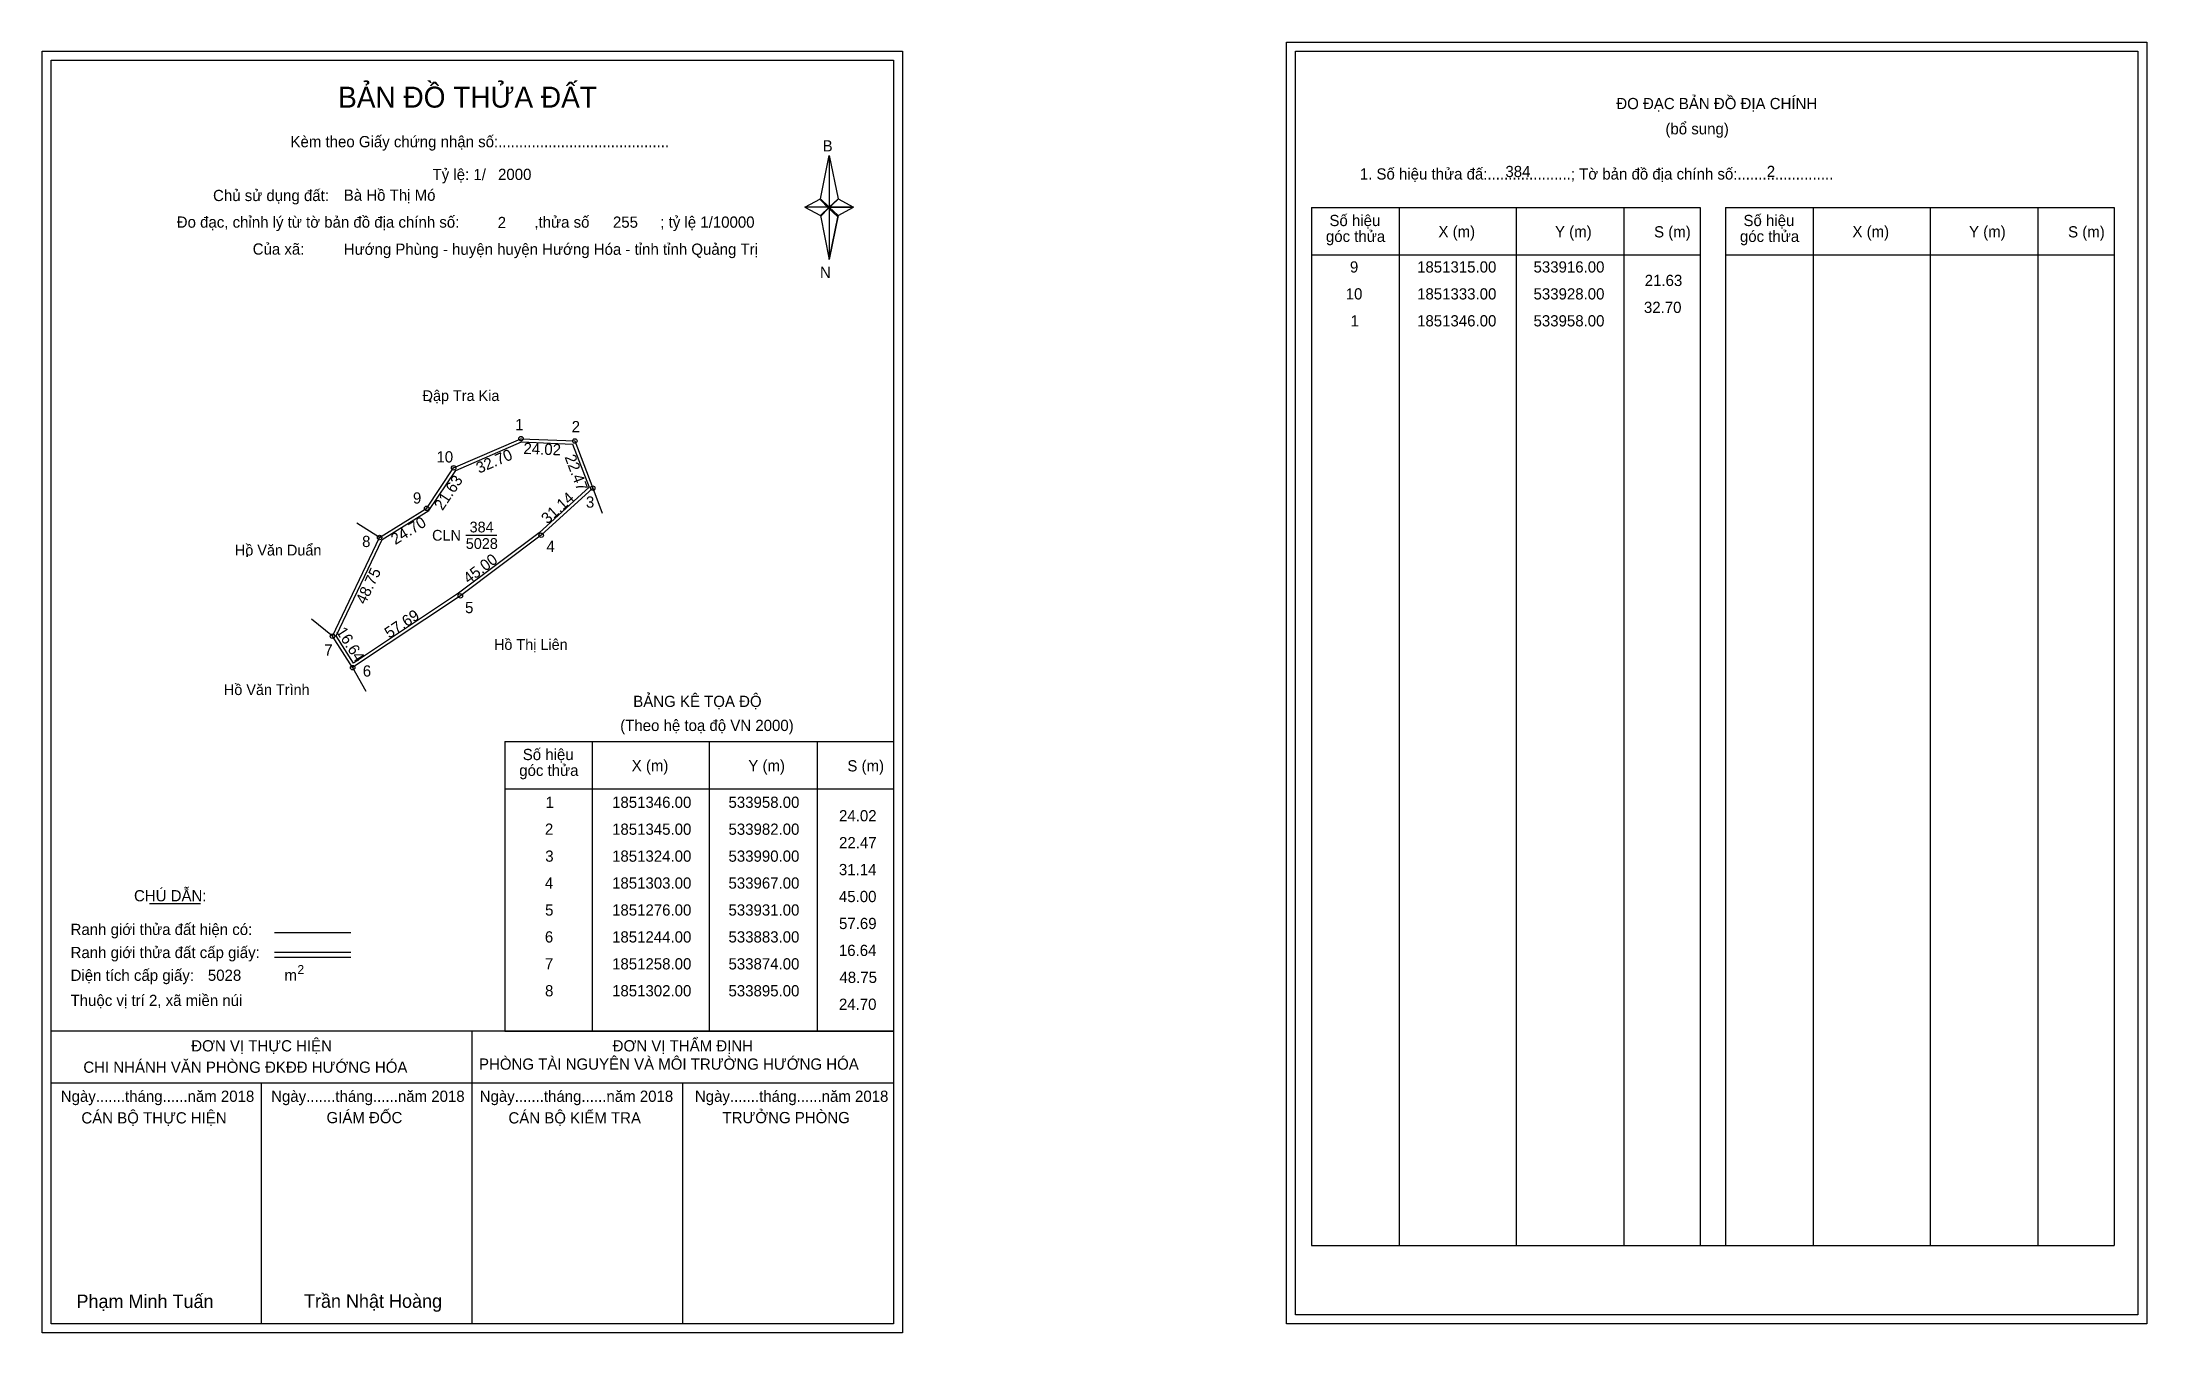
# Model space of a CAD drawing. Extents: x 533745 to 534683, y 1850948 to 1851523.
import ezdxf

# ---------------------------------------------------------------- set-up
doc = ezdxf.new("R2010")
doc.units = 0
for name, color, linetype in [('Level 1', 7, 'Continuous'), ('Level 10', 7, 'Continuous'), ('Level 11', 7, 'Continuous'), ('Level 13', 7, 'Continuous'), ('Level 27', 7, 'Continuous'), ('Level 3', 7, 'Continuous'), ('Level 36', 7, 'Continuous'), ('Level 49', 7, 'Continuous'), ('Level 53', 7, 'Continuous'), ('Level 55', 7, 'Continuous'), ('Level 6', 7, 'Continuous'), ('Level 60', 7, 'Continuous'), ('Level 63', 7, 'Continuous'), ('Level 9', 7, 'Continuous')]:
    doc.layers.add(name, color=color, linetype=linetype)

msp = doc.modelspace()

# ---------------------------------------------------------------- linework, layer by layer
at = {"layer": 'Level 1'}
for p, q in [((534303.24, 1851518.73), (534303.24, 1851518.73)), ((533748.59, 1851514.73), (533748.59, 1851514.73)), ((534091.44, 1851452.96), (534095.37, 1851472.24)), ((534095.37, 1851472.24), (534095.37, 1851449.19)), ((534095.37, 1851472.24), (534099.31, 1851452.96)), ((534084.55, 1851449.19), (534091.44, 1851452.96)), ((534091.44, 1851452.96), (534095.37, 1851449.19)), ((534095.08, 1851448.76), (534091.44, 1851452.52)), ((534099.01, 1851452.52), (534095.08, 1851448.76)), ((534095.08, 1851448.76), (534099.01, 1851452.52)), ((534099.31, 1851452.96), (534095.37, 1851449.19)), ((534095.37, 1851449.19), (534091.44, 1851445.51)), ((534095.08, 1851448.76), (534091.44, 1851445.07)), ((534091.44, 1851445.07), (534095.08, 1851448.76)), ((534091.44, 1851445.51), (534095.37, 1851425.79)), ((534099.01, 1851445.07), (534095.08, 1851448.76)), ((534095.37, 1851449.19), (534095.37, 1851425.79)), ((534095.37, 1851449.19), (534106.19, 1851449.19)), ((534095.37, 1851449.19), (534099.31, 1851445.51)), ((534099.31, 1851445.51), (534095.37, 1851425.79)), ((534099.31, 1851445.51), (534106.19, 1851449.19)), ((534310.3, 1851449.02), (534483.51, 1851449.02)), ((534349.48, 1850986.49), (534349.48, 1851449.02)), ((534401.63, 1850986.49), (534401.63, 1851449.02)), ((534449.57, 1851449.02), (534449.57, 1850986.49)), ((534483.51, 1851449.02), (534483.51, 1850986.49)), ((534494.82, 1851449.02), (534668.02, 1851449.02)), ((534534, 1850986.49), (534534, 1851449.02)), ((534586.14, 1850986.49), (534586.14, 1851449.02)), ((534634.09, 1851449.02), (534634.09, 1850986.49)), ((534668.02, 1851449.02), (534668.02, 1850986.49)), ((534310.3, 1851427.96), (534483.51, 1851427.96)), ((534494.82, 1851427.96), (534668.02, 1851427.96)), ((533950.78, 1851211.07), (534123.98, 1851211.07)), ((533989.96, 1851082.02), (533989.96, 1851211.07)), ((534042.1, 1851082.02), (534042.1, 1851211.07)), ((534090.05, 1851211.07), (534090.05, 1851082.02)), ((533950.78, 1851190.02), (534123.98, 1851190.02)), ((533792.43, 1851138.86), (533815.23, 1851138.86)), ((533848.16, 1851126.05), (533882.18, 1851126.05)), ((533848.16, 1851117.15), (533882.18, 1851117.15)), ((533848.16, 1851114.96), (533882.18, 1851114.96)), ((533962.25, 1851082.02), (533748.59, 1851082.02)), ((534123.98, 1851082.02), (533914.3, 1851082.02)), ((533936.29, 1850951.58), (533936.29, 1851082.02)), ((533950.78, 1851082.02), (534123.98, 1851082.02)), ((534123.99, 1851058.92), (533748.59, 1851058.92)), ((533842.44, 1850951.58), (533842.44, 1851058.92)), ((534030.14, 1850951.58), (534030.14, 1851058.92)), ((534310.3, 1850986.49), (534668.02, 1850986.49)), ((534678.64, 1850955.58), (534678.64, 1850955.58)), ((534123.98, 1850951.58), (534123.98, 1850951.58))]:
    msp.add_line(p, q, dxfattribs=at)
for points in [[(534091.44, 1851452.96), (534095.37, 1851472.24), (534095.37, 1851449.19)], [(534095.37, 1851449.19), (534099.31, 1851452.96), (534106.19, 1851449.19)], [(534084.55, 1851449.19), (534091.44, 1851445.51), (534095.37, 1851449.19)], [(534095.37, 1851449.19), (534095.37, 1851425.79), (534099.31, 1851445.51)]]:
    msp.add_lwpolyline(points, close=True, dxfattribs=at)
at = {"layer": 'Level 10'}
for points in [[(533883, 1851244), (533874, 1851258), (533895, 1851302), (533916, 1851315), (533928, 1851333), (533958, 1851346), (533982, 1851345), (533990, 1851324), (533967, 1851303), (533931, 1851276)], [(533883.41, 1851245.95), (533875.6, 1851258.1), (533896.09, 1851301.03), (533917, 1851313.97), (533928.94, 1851331.88), (533958.26, 1851344.59), (533981.02, 1851343.64), (533988.35, 1851324.39), (533966.11, 1851304.08), (533930.19, 1851277.14)]]:
    msp.add_lwpolyline(points, close=True, dxfattribs=at)
at = {"layer": 'Level 11'}
for centre in [(533958, 1851346), (533982, 1851345), (533928, 1851333), (533990, 1851324), (533916, 1851315), (533895, 1851302), (533967, 1851303), (533931, 1851276), (533874, 1851258), (533883, 1851244), (533883, 1851244)]:
    msp.add_circle(centre, 1, dxfattribs=at)
at = {"layer": 'Level 27'}
for p, q in [((533990, 1851324), (533994.21, 1851312.76)), ((533895, 1851302), (533884.87, 1851308.44)), ((533874, 1851258), (533864.66, 1851265.53)), ((533883, 1851244), (533888.93, 1851233.57))]:
    msp.add_line(p, q, dxfattribs=at)
at = {"layer": 'Level 3'}
for p, q in [((534310.3, 1851449.02), (534310.3, 1850986.49)), ((534494.82, 1851449.02), (534494.82, 1850986.49)), ((533950.78, 1851211.07), (533950.78, 1851082.02))]:
    msp.add_line(p, q, dxfattribs=at)
at = {"layer": 'Level 63'}
for points in [[(533744.59, 1851518.73), (534127.99, 1851518.73), (534127.99, 1850947.58), (533744.59, 1850947.58)], [(534299.24, 1851522.73), (534682.64, 1851522.73), (534682.64, 1850951.58), (534299.24, 1850951.58)], [(534303.24, 1851518.73), (534678.64, 1851518.73), (534678.64, 1850955.58), (534303.24, 1850955.58)], [(533748.59, 1851514.73), (534123.99, 1851514.73), (534123.99, 1850951.58), (533748.59, 1850951.58)]]:
    msp.add_lwpolyline(points, close=True, dxfattribs=at)
at = {"layer": 'Level 9'}
msp.add_line((533933.42, 1851302.97), (533947.21, 1851302.97), dxfattribs=at)

# ---------------------------------------------------------------- texts
at = {"layer": 'Level 1'}
for s, height, p in [('BẢN ĐỒ THỬA ĐẤT', 9.3313, (533876.52, 1851493.54)), ('ĐO ĐẠC BẢN ĐỒ ĐỊA CHÍNH', 5, (534446.19, 1851492.85)), ('(bổ sung)', 5, (534468.07, 1851481.61)), ('Kèm theo Giấy chứng nhận số:.........................................', 5, (533855.29, 1851475.88)), ('B', 5, (534092.46, 1851474)), ('1. Số hiệu thửa đấ:....................; Tờ bản đồ địa chính số:.......................', 5, (534331.85, 1851461.49)), ('Chủ sử dụng đất:', 5, (533820.77, 1851451.89)), ('Đo đạc, chỉnh lý từ tờ bản đồ địa chính số:                  ,thửa số                 ; tỷ lệ 1/10000', 5, (533804.6, 1851440.03)), ('Số hiệu', 5, (534318.33, 1851440.75)), ('X (m)', 5, (534366.9, 1851435.8)), ('Y (m)', 5, (534418.85, 1851435.8)), ('S (m)', 5, (534463.01, 1851435.7)), ('Số hiệu', 5, (534502.85, 1851440.75)), ('X (m)', 5, (534551.41, 1851435.8)), ('Y (m)', 5, (534603.37, 1851435.8)), ('S (m)', 5, (534647.52, 1851435.7)), ('Của xã:', 5, (533838.45, 1851428.03)), ('góc thửa', 5, (534316.75, 1851433.69)), ('góc thửa', 5, (534501.26, 1851433.69)), ('N', 5, (534091.26, 1851417.66)), ('BẢNG KÊ TỌA ĐỘ', 5, (534008.05, 1851226.48)), ('(Theo hệ toạ độ VN 2000)', 5, (534002.24, 1851215.76)), ('Số hiệu', 5, (533958.81, 1851202.81)), ('góc thửa', 5, (533957.23, 1851195.75)), ('X (m)', 5, (534007.37, 1851197.86)), ('Y (m)', 5, (534059.33, 1851197.86)), ('S (m)', 5, (534103.48, 1851197.76)), ('CHÚ DẪN:', 5, (533785.55, 1851139.87)), ('Ranh giới thửa đất hiện có:', 5, (533757.29, 1851124.87)), ('Ranh giới thửa đất cấp giấy:', 5, (533757.29, 1851114.59)), ('Diện tích cấp giấy:', 5, (533757.29, 1851104.43)), ('m', 5, (533852.6, 1851104.47)), ('2', 4, (533858.39, 1851107.49)), ('Thuộc vị trí 2, xã miền núi', 5, (533757.29, 1851093.23)), ('ĐƠN VỊ THỰC HIỆN', 5, (533811.06, 1851072.99)), ('ĐƠN VỊ THẨM ĐỊNH', 5, (533998.86, 1851072.99)), ('CHI NHÁNH VĂN PHÒNG ĐKĐĐ HƯỚNG HÓA', 5, (533762.97, 1851063.47)), ('PHÒNG TÀI NGUYÊN VÀ MÔI TRƯỜNG HƯỚNG HÓA', 5, (533939.31, 1851064.85)), ('Ngày.......tháng......năm 2018', 5, (533752.92, 1851050.52)), ('Ngày.......tháng......năm 2018', 5, (533846.67, 1851050.52)), ('Ngày.......tháng......năm 2018', 5, (533939.62, 1851050.52)), ('Ngày.......tháng......năm 2018', 5, (534035.53, 1851050.52)), ('CÁN BỘ THỰC HIỆN', 5, (533762.09, 1851040.89)), ('GIÁM ĐỐC', 5, (533871.35, 1851041.01)), ('CÁN BỘ KIỂM TRA', 5, (533952.43, 1851040.89)), ('TRƯỞNG PHÒNG', 5, (534047.81, 1851041.01)), ('Phạm Minh Tuấn', 6, (533759.91, 1850958.66)), ('Trần Nhật Hoàng', 6, (533861.29, 1850958.76))]:
    msp.add_text(s, height=height, dxfattribs=at).set_placement(p)
at = {"layer": 'Level 11'}
msp.add_text('Tỷ lệ: 1/', height=5, dxfattribs=at).set_placement((533918.6, 1851461.25))
at = {"layer": 'Level 13'}
for s, p in [('384', (533935.11, 1851304.25)), ('CLN', (533918.39, 1851300.57)), ('5028', (533933.42, 1851296.89))]:
    msp.add_text(s, height=4.8, dxfattribs=at).set_placement(p)
at = {"layer": 'Level 36'}
for p in [(533916.49, 1851362.19), (533834.83, 1851293.37)]:
    msp.add_text('.', height=6, dxfattribs=at).set_placement(p)
at = {"layer": 'Level 49'}
for s, rotation, p in [('32.70', 23.42869, (533939.37, 1851330.4)), ('24.02', 357.61406, (533959.02, 1851339.25)), ('22.47', 290.85446, (533977.38, 1851337.85)), ('21.63', 56.30993, (533923.05, 1851313.68)), ('31.14', 42.39744, (533969.83, 1851307.7)), ('24.70', 31.75948, (533902.02, 1851298.58)), ('45.00', 36.8699, (533934.67, 1851281.13)), ('48.75', 64.48613, (533888.6, 1851271.85)), ('57.69', 33.69007, (533899.33, 1851256.81)), ('16.64', 302.73523, (533875.42, 1851260.11))]:
    msp.add_text(s, height=5, rotation=rotation, dxfattribs=at).set_placement(p)
at = {"layer": 'Level 53'}
for s, p in [('9', (534327.45, 1851420.04)), ('1851315.00', (534357.39, 1851420.04)), ('533916.00', (534409.28, 1851420.04)), ('10', (534325.58, 1851408.04)), ('1851333.00', (534357.39, 1851408.04)), ('533928.00', (534409.28, 1851408.04)), ('21.63', (534458.84, 1851414.04)), ('32.70', (534458.48, 1851402.04)), ('1', (534327.75, 1851396.04)), ('1851346.00', (534357.39, 1851396.04)), ('533958.00', (534409.28, 1851396.04)), ('1', (533968.98, 1851181.52)), ('1851346.00', (533998.62, 1851181.52)), ('533958.00', (534050.5, 1851181.52)), ('24.02', (534099.76, 1851175.52)), ('2', (533968.68, 1851169.52)), ('1851345.00', (533998.62, 1851169.52)), ('533982.00', (534050.5, 1851169.52)), ('22.47', (534099.78, 1851163.52)), ('3', (533968.83, 1851157.52)), ('1851324.00', (533998.62, 1851157.52)), ('533990.00', (534050.5, 1851157.52)), ('4', (533968.65, 1851145.52)), ('1851303.00', (533998.62, 1851145.52)), ('533967.00', (534050.5, 1851145.52)), ('31.14', (534099.7, 1851151.52)), ('45.00', (534099.71, 1851139.52)), ('5', (533968.77, 1851133.52)), ('1851276.00', (533998.62, 1851133.52)), ('533931.00', (534050.5, 1851133.52)), ('57.69', (534099.76, 1851127.52)), ('6', (533968.66, 1851121.52)), ('1851244.00', (533998.62, 1851121.52)), ('533883.00', (534050.5, 1851121.52)), ('7', (533968.69, 1851109.52)), ('1851258.00', (533998.62, 1851109.52)), ('533874.00', (534050.5, 1851109.52)), ('16.64', (534099.7, 1851115.52)), ('8', (533968.73, 1851097.52)), ('1851302.00', (533998.62, 1851097.52)), ('533895.00', (534050.5, 1851097.52)), ('48.75', (534099.94, 1851103.52)), ('24.70', (534099.71, 1851091.52))]:
    msp.add_text(s, height=5, dxfattribs=at).set_placement(p)
at = {"layer": 'Level 55'}
for s, height, p in [('1', 0.8, (533957.78, 1851346)), ('0', 0.22, (533957.92, 1851345.78)), ('0', 0.22, (533957.92, 1851345.78)), ('2', 0.8, (533981.73, 1851345)), ('0', 0.22, (533981.92, 1851344.78)), ('0', 0.22, (533981.92, 1851344.78)), ('0', 0.22, (533981.92, 1851344.78)), ('10', 0.8, (533927.43, 1851333)), ('0', 0.22, (533927.92, 1851332.78)), ('0', 0.22, (533927.92, 1851332.78)), ('387', 0.22, (533989.76, 1851323.78)), ('3', 0.8, (533989.75, 1851324)), ('0', 0.22, (533989.92, 1851323.78)), ('9', 0.8, (533915.73, 1851315)), ('0', 0.22, (533915.92, 1851314.78)), ('0', 0.22, (533915.92, 1851314.78)), ('8', 0.8, (533894.74, 1851302)), ('0', 0.22, (533894.92, 1851301.78)), ('0', 0.22, (533894.92, 1851301.78)), ('0', 0.22, (533894.92, 1851301.78)), ('0', 0.22, (533894.92, 1851301.78)), ('4', 0.8, (533966.72, 1851303)), ('387', 0.22, (533966.76, 1851302.78)), ('387', 0.22, (533930.76, 1851275.78)), ('5', 0.8, (533930.74, 1851276)), ('398', 0.22, (533873.77, 1851257.78)), ('7', 0.8, (533873.73, 1851258)), ('0', 0.22, (533873.92, 1851257.78)), ('0', 0.22, (533873.92, 1851257.78)), ('387', 0.22, (533882.76, 1851243.78)), ('6', 0.8, (533882.73, 1851244)), ('398', 0.22, (533882.77, 1851243.78))]:
    msp.add_text(s, height=height, dxfattribs=at).set_placement(p)
at = {"layer": 'Level 6'}
for s, p in [('2000', (533947.8, 1851461.29)), ('384', (534396.75, 1851462.57)), ('2', (534513.24, 1851462.61)), ('Bà Hồ Thị Mó', (533879.04, 1851452.03)), ('2', (533947.64, 1851439.85)), ('255', (533998.99, 1851440.01)), ('Hướng Phùng - huyện huyện Hướng Hóa - tỉnh tỉnh Quảng Trị', (533879.06, 1851427.95)), ('5028', (533818.47, 1851104.44))]:
    msp.add_text(s, height=5, dxfattribs=at).set_placement(p)
at = {"layer": 'Level 60'}
for s, p in [('Đập Tra Kia', (533914.16, 1851362.79)), ('Hồ Văn Duẩn', (533830.53, 1851293.97)), ('Hồ Thị Liên', (533945.99, 1851251.91)), ('Hồ Văn Trình', (533825.62, 1851231.78))]:
    msp.add_text(s, height=4.8, dxfattribs=at).set_placement(p)
at = {"layer": 'Level 9'}
for s, p in [('1', (533955.44, 1851349.79)), ('2', (533980.61, 1851348.89)), ('10', (533920.34, 1851335.41)), ('9', (533909.86, 1851317.1)), ('3', (533986.96, 1851315.28)), ('8', (533887.21, 1851297.73)), ('4', (533969.36, 1851295.57)), ('5', (533933.09, 1851268.28)), ('7', (533870.38, 1851249.4)), ('6', (533887.52, 1851240.02))]:
    msp.add_text(s, height=5, dxfattribs=at).set_placement(p)

doc.saveas('drawing.dxf')
